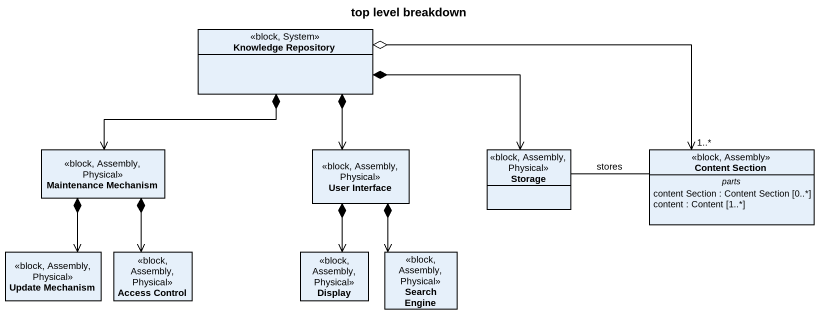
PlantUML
@startuml
title top level breakdown
hide circle
hide empty members
class "Knowledge Repository" as Knowledge_Repository <<block, System>>
class "Maintenance Mechanism" as Maintenance_Mechanism <<block, Assembly, Physical>>
class "User Interface" as User_Interface <<block, Assembly, Physical>>
class "Storage" as Storage_ <<block, Assembly, Physical>>
class "Content Section" as Content_Section <<block, Assembly>> {
  -- parts --
  content Section : Content Section [0..*]
  content : Content [1..*]
}
class "Update Mechanism" as Update_Mechanism <<block, Assembly, Physical>>
class "Access Control" as Access_Control <<block, Assembly, Physical>>
class Display <<block, Assembly, Physical>>
class "Search Engine" as Search_Engine <<block, Assembly, Physical>>
Knowledge_Repository *--> Maintenance_Mechanism
Knowledge_Repository *--> User_Interface
Knowledge_Repository *-right-> Storage_
Knowledge_Repository o-right-> "1..*" Content_Section
Maintenance_Mechanism *--> Update_Mechanism
Maintenance_Mechanism *--> Access_Control
User_Interface *--> Display
User_Interface *--> Search_Engine
Storage_ -right- Content_Section : stores
@enduml
